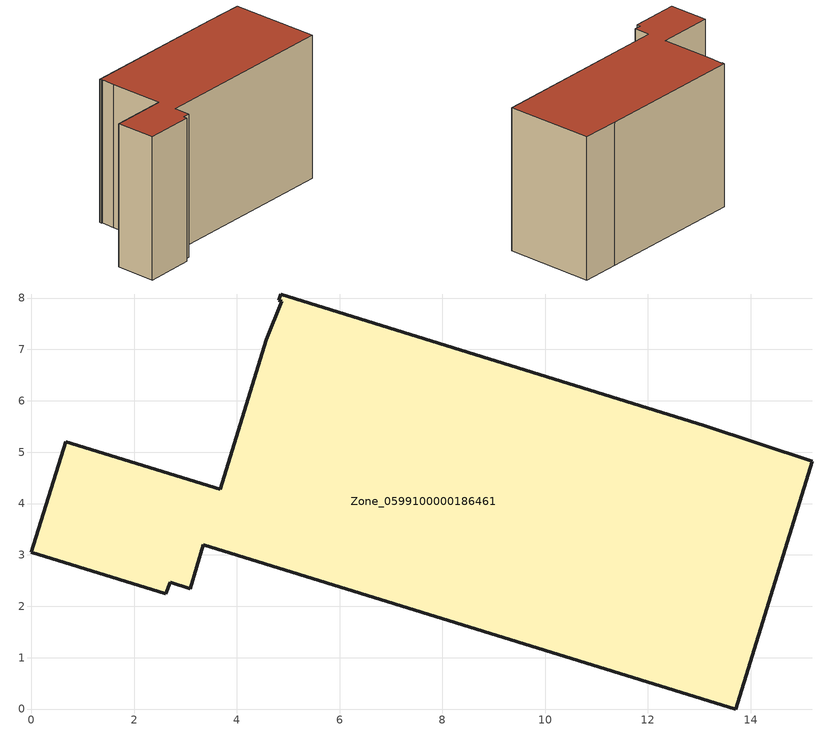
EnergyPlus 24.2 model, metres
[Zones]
Zone_0599100000186461
 floor ground (C_G): 3.35,3.2 3.09,2.34 2.7,2.46 2.62,2.24 0,3.05 0.67,5.21 3.68,4.28 4.58,7.19 4.87,7.94 4.81,7.96 4.85,8.08 13.11,5.52 15.2,4.82 13.72,0 z0
 wall outside (C_F): 3.68,4.28 0.67,5.21 0,3.05 2.62,2.24 2.7,2.46 3.09,2.34 3.35,3.2 13.72,0 15.2,4.82 13.11,5.52 4.85,8.08 4.81,7.96 4.87,7.94 4.58,7.19 3.68,4.28 z0:8.28
 roof outside (C_R): 3.09,2.34 3.35,3.2 13.72,0 15.2,4.82 13.11,5.52 4.85,8.08 4.81,7.96 4.87,7.94 4.58,7.19 3.68,4.28 0.67,5.21 0,3.05 2.62,2.24 2.7,2.46 z8.28
[BUILDING]
Pand.0599100000186461: North Axis=0; Terrain=City; Loads Convergence Tolerance Value=0.04; Temperature Convergence Tolerance Value=0.4; Solar Distribution=FullExterior; Maximum Number of Warmup Days=25; Minimum Number of Warmup Days=1
[Site:Location]
Rotterdam.The.Hague.AP_ZH_NLD Design_Conditions: Latitude=51.96; Longitude=4.45; Time Zone=1; Elevation=-4.5
[SITE:GROUNDTEMPERATURE:BUILDINGSURFACE]
18, 18, 18, 18, 18, 18, 18, 18, 18, 18, 18, 18
[MATERIAL] Thermal Absorptance=0.9; Solar Absorptance=0.7; Visible Absorptance=0.7
Name | Roughness | Thickness | Conductivity | Density | Specific Heat
G.TI.1975-1991 | MediumSmooth | 0.15 | 0.288461 | 540 | 1210
F.TI.1975-1991 | Rough | 0.3 | 0.230769 | 1920 | 840
R.TI.1975-1991 | MediumRough | 0.2 | 0.153846 | 1500 | 1000
[CONSTRUCTION]
C_G: G.TI.1975-1991
C_F: F.TI.1975-1991
C_R: R.TI.1975-1991
[ZONE]
Zone_0599100000186461: Type=1; Multiplier=1; Ceiling Height=Autocalculate; Volume=Autocalculate; Floor Area=autocalculate; Part of Total Floor Area=Yes
[ZONEINFILTRATION:DESIGNFLOWRATE]
Infil_Zone_0599100000186461: Zone or ZoneList or Space or SpaceList=Zone_0599100000186461; Schedule=AlwaysOn; Design Flow Rate Calculation Method=Flow/Area; Flow Rate per Floor Area=0.003; Constant Term Coefficient=1; Temperature Term Coefficient=0; Velocity Term Coefficient=0; Velocity Squared Term Coefficient=0
[HVACTEMPLATE:ZONE:IDEALLOADSAIRSYSTEM]
Zone_0599100000186461: Maximum Heating Supply Air Temperature=50; Minimum Cooling Supply Air Temperature=13; Maximum Heating Supply Air Humidity Ratio=0.0156; Minimum Cooling Supply Air Humidity Ratio=0.0077; Heating Limit=NoLimit; Cooling Limit=NoLimit; Dehumidification Control Type=ConstantSensibleHeatRatio; Cooling Sensible Heat Ratio=0.7; Dehumidification Setpoint=60; Humidification Control Type=None; Humidification Setpoint=30; Outdoor Air Method=None; Outdoor Air Flow Rate per Person=0.00944; Outdoor Air Flow Rate per Zone Floor Area=0; Outdoor Air Flow Rate per Zone=0; Demand Controlled Ventilation Type=None; Outdoor Air Economizer Type=NoEconomizer; Heat Recovery Type=None; Sensible Heat Recovery Effectiveness=0.7; Latent Heat Recovery Effectiveness=0.65
[ZONECONTROL:THERMOSTAT]
ThermostatControl_Zone_0599100000186461: Zone or ZoneList=Zone_0599100000186461; Control Type Schedule=DualSetpointControlType; Control 1=Thermostat_Zone_0599100000186461; Temperature Difference Between Cutout And Setpoint=0
[THERMOSTATSETPOINT:DUALSETPOINT]
Thermostat_Zone_0599100000186461: Heating Setpoint Temperature Schedule=HeatingSetpoint_Zone_0599100000186461; Cooling Setpoint Temperature Schedule=CoolingSetpoint_Zone_0599100000186461
[SCHEDULE:COMPACT]
HeatingSetpoint_Zone_0599100000186461: Through: 12/31, For: AllDays, Until: 24:00, 21
CoolingSetpoint_Zone_0599100000186461: Through: 12/31, For: AllDays, Until: 24:00, 24
DualSetpointControlType: Through: 12/31, For: AllDays, Until: 24:00, 4
AlwaysOn: Through: 12/31, For: AllDays, Until: 24:00, 1
